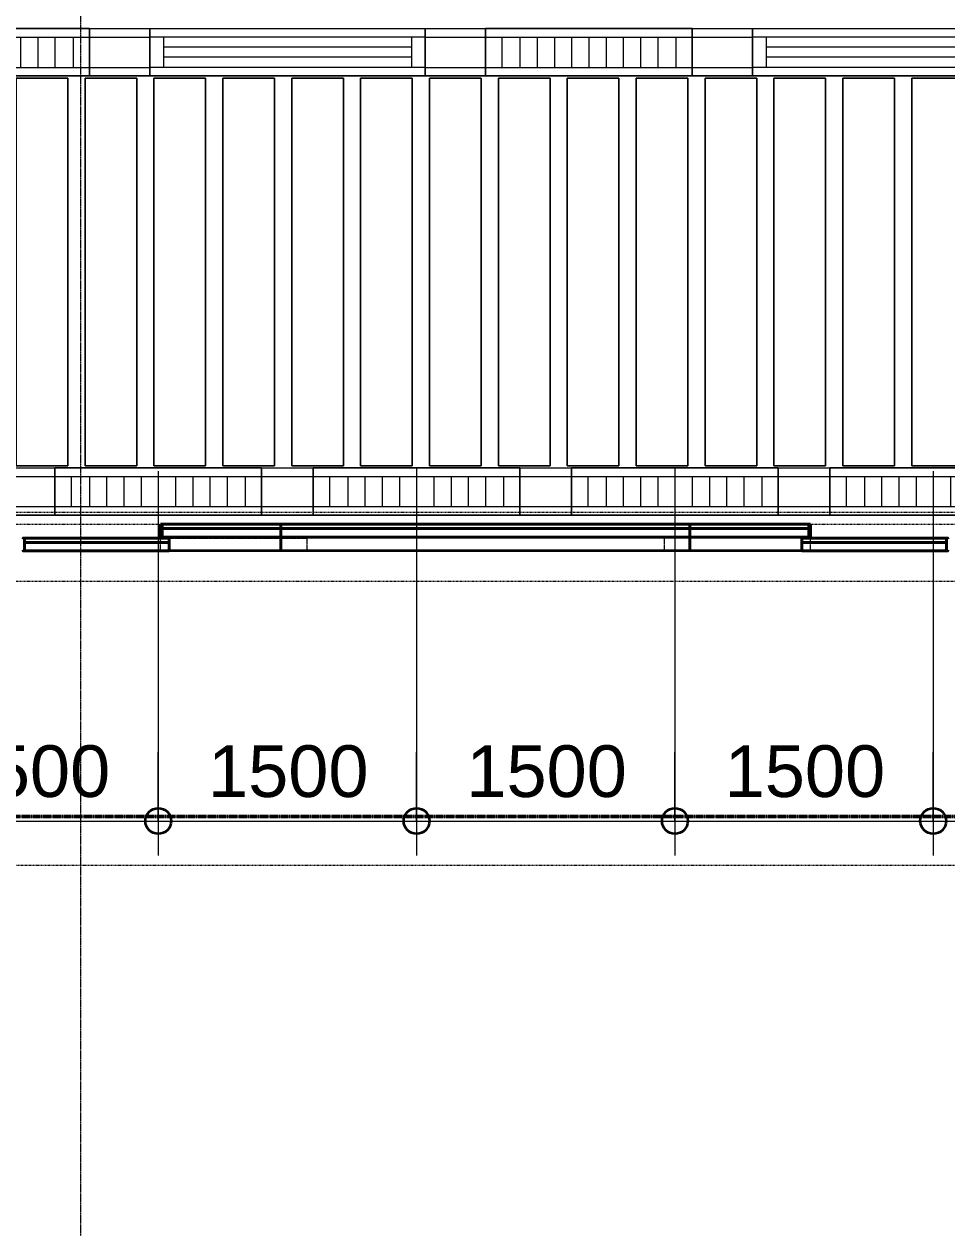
# Model space of a CAD drawing. Header units: millimetres. Extents: x -794326 to -715748, y -17796 to 22353.
# Drawn here: x -733612 to -728253, y -3986 to 3003 of the extents above; entities that cross this region are included whole.
import ezdxf

# ---------------------------------------------------------------- set-up
doc = ezdxf.new("R2010")
doc.units = ezdxf.units.MM
for name, pattern in [('DASH', [6.35, 3.175, -3.175]), ('DPA_Grid _ Level 100', [10, 5.5, -1.6, 1.3, -1.6]), ('DPA_Hidden 50', [3, 2, -1]), ('DPA_Hidden 500', [1.4, 0.8, -0.6])]:
    doc.linetypes.add(name, pattern=pattern)
for name, color, linetype, lineweight in [('A-ANNO-DIMS', 1, 'Continuous', 9), ('A-ANNO-DIMS-100', 1, 'Continuous', 9), ('A-DETL', 1, 'Continuous', 70), ('A-GENM', 1, 'Continuous', 9), ('A-GENM-HDLN', 2, 'DPA_Hidden 500', 9), ('A-GLAZ-CURT', 2, 'Continuous', 9), ('G-ANNO-SECL', 3, 'Continuous', 9), ('Q-SPCQ', 2, 'Continuous', 35), ('Q-SPCQ-HDLN', 2, 'DASH', 9), ('S-GRID', 251, 'Continuous', 9)]:
    doc.layers.add(name, color=color, linetype=linetype, lineweight=lineweight)
doc.styles.add('Arial_2', font='arial.ttf', dxfattribs={"height": 300})
doc.dimstyles.new('DPA-DIM-3_0_C-C', dxfattribs={"dimscale": 304.8, "dimtxt": 306.07782, "dimasz": 0.492126, "dimexe": 0.656168, "dimexo": 0.0625, "dimgap": 0.164042, "dimtad": 1, "dimdec": 0, "dimzin": 0, "dimdsep": 46, "dimtxsty": 'Arial_2', "dimblk1": 'DOTBLANK', "dimblk2": 'DOTBLANK', "dimsah": 1, "dimcen": 0.09, "dimdle": 0.656168, "dimadec": 8, "dimazin": 0, "dimtfac": 1, "dimtdec": 4, "dimtix": 1, "dimtmove": 0, "dimatfit": 3, "dimfxl": 1.312336, "dimfxlon": 1, "dimtvp": 1, "dimtolj": 1, "dimtzin": 0, "dimarcsym": 2})

# ---------------------------------------------------------------- blocks, each defined once
blk = doc.blocks.new('DPA_CP_Metal Ceiling Panel - Vertical Panel with Gap-11114031-4282-01 ENLARGED LOWER PLATFORM LEVEL - REFLECTED CEILING PLAN - SHEET 3')
at = {"layer": 'A-GLAZ-CURT'}
for p, q in [((-785007.4, 2689), (-785007.4, 439)), ((-784707.4, 2689), (-785007.4, 2689)), ((-784707.4, 2689), (-785007.4, 2689)), ((-785007.4, 2689), (-785007.4, 439)), ((-785007.4, 439), (-785007.4, 2689)), ((-785007.4, 2689), (-784707.4, 2689)), ((-784707.4, 2689), (-784707.4, 439)), ((-784707.4, 439), (-784707.4, 2689)), ((-784707.4, 2689), (-784707.4, 439)), ((-784707.4, 439), (-785007.4, 439)), ((-785007.4, 439), (-784707.4, 439)), ((-784707.4, 439), (-785007.4, 439))]:
    blk.add_line(p, q, dxfattribs=at)
blk = doc.blocks.new('DPA_Speciality_PlatformScreenDoor - Length_135300-12767973-4282-01 ENLARGED LOWER PLATFORM LEVEL - REFLECTED CEILING PLAN - SHEET 3')
at = {"layer": 'A-GENM'}
for p, q in [((11712.5, -250), (11514.7, -250)), ((11514.7, -250), (11712.5, -250)), ((11607.5, -250), (11517.5, -250)), ((11517.5, -250), (11607.5, -250)), ((11617.5, -250), (11707.5, -250)), ((11707.5, -250), (11617.5, -250)), ((16087.5, -250), (16285.3, -250)), ((16285.3, -250), (16087.5, -250)), ((16182.5, -250), (16092.5, -250)), ((16092.5, -250), (16182.5, -250)), ((16192.5, -250), (16282.5, -250)), ((16282.5, -250), (16192.5, -250)), ((12265.3, -330), (12389.1, -330)), ((12275.9, -330), (12329, -330)), ((12325.4, -330), (12378.5, -330)), ((13865.3, -330), (13989.1, -330)), ((13875.9, -330), (13929, -330)), ((13925.4, -330), (13978.5, -330))]:
    blk.add_line(p, q, dxfattribs=at)
at = {"layer": 'A-GENM-HDLN'}
for p, q in [((12012.5, -175), (12012.5, -250)), ((12012.5, -175), (12862.5, -175)), ((12862.5, -250), (12862.5, -175)), ((14937.5, -250), (14937.5, -175)), ((15787.5, -175), (14937.5, -175)), ((15787.5, -175), (15787.5, -250)), ((12012.5, -250), (12862.5, -250)), ((15787.5, -250), (14937.5, -250))]:
    blk.add_line(p, q, dxfattribs=at)
at = {"layer": 'Q-SPCQ', "linetype": 'DASH', "lineweight": 9}
blk.add_line((3946, 1650), (73451.3, 1650), dxfattribs=at)
at = {"layer": 'Q-SPCQ'}
for p, q in [((12062.5, -175), (11222.5, -175)), ((11222.5, -175), (12062.5, -175)), ((11222.5, -175), (11222.5, -225)), ((11222.5, -175), (11222.5, -225)), ((11222.5, -245), (11222.5, -180)), ((11222.5, -180), (11222.5, -245)), ((11252.5, -175), (12032.5, -175)), ((12032.5, -175), (11252.5, -175)), ((12032.5, -175), (11252.5, -175)), ((11252.5, -175), (12032.5, -175)), ((12012.5, -175), (12712.5, -175)), ((12062.5, -225), (12062.5, -175)), ((12062.5, -175), (12062.5, -225)), ((12712.5, -175), (12712.5, -330)), ((12712.5, -175), (15087.5, -175)), ((12712.5, -330), (12712.5, -175)), ((12712.5, -200), (12712.5, -175.9)), ((12712.5, -175.9), (12712.5, -200)), ((12712.5, -305), (12712.5, -200)), ((12712.5, -200), (12712.5, -305)), ((15087.5, -175), (15087.5, -330)), ((15087.5, -175), (15787.5, -175)), ((15087.5, -330), (15087.5, -175)), ((15087.5, -200), (15087.5, -175.9)), ((15087.5, -175.9), (15087.5, -200)), ((15087.5, -305), (15087.5, -200)), ((15087.5, -200), (15087.5, -305)), ((15737.5, -175), (16577.5, -175)), ((16577.5, -175), (15737.5, -175)), ((15737.5, -175), (15737.5, -225)), ((15737.5, -225), (15737.5, -175)), ((16547.5, -175), (15767.5, -175)), ((15767.5, -175), (16547.5, -175)), ((15767.5, -175), (16547.5, -175)), ((16547.5, -175), (15767.5, -175)), ((16577.5, -225), (16577.5, -175)), ((16577.5, -225), (16577.5, -175)), ((16577.5, -180), (16577.5, -245)), ((16577.5, -245), (16577.5, -180)), ((11222.5, -225), (12062.5, -225)), ((12062.5, -225), (11222.5, -225)), ((11222.5, -250), (11222.5, -225)), ((11222.5, -225), (11222.5, -250)), ((12062.5, -225), (11222.5, -225)), ((11222.5, -225), (11222.5, -250)), ((11222.5, -250), (11222.5, -225)), ((11222.5, -225), (12062.5, -225)), ((12062.5, -225), (11222.5, -225)), ((11222.5, -225), (12062.5, -225)), ((11222.5, -250), (12062.5, -250)), ((12062.5, -250), (11222.5, -250)), ((11222.5, -250), (12062.5, -250)), ((12062.5, -250), (11222.5, -250)), ((12032.5, -225), (11252.5, -225)), ((11252.5, -225), (12032.5, -225)), ((11252.5, -225), (12032.5, -225)), ((12032.5, -225), (11252.5, -225)), ((12012.5, -225), (11272.5, -225)), ((11272.5, -225), (12012.5, -225)), ((12012.5, -225), (11272.5, -225)), ((11272.5, -225), (12012.5, -225)), ((12012.5, -250), (11272.5, -250)), ((11272.5, -250), (12012.5, -250)), ((12012.5, -250), (11272.5, -250)), ((11272.5, -250), (12012.5, -250)), ((12012.5, -305), (12012.5, -250)), ((12012.5, -250), (12012.5, -330)), ((12022.5, -255), (12012.5, -255)), ((12012.5, -255), (12012.5, -330)), ((12012.5, -330), (12012.5, -255)), ((12012.5, -255), (12022.5, -255)), ((12022.5, -330), (12022.5, -255)), ((12022.5, -255), (12022.5, -330)), ((12712.5, -255), (12022.5, -255)), ((12022.5, -255), (12712.5, -255)), ((12022.5, -255), (12022.5, -305)), ((12022.5, -255), (12022.5, -305)), ((12062.5, -225), (12062.5, -250)), ((12062.5, -225), (12062.5, -250)), ((12062.5, -250), (12062.5, -225)), ((12062.5, -225), (12062.5, -250)), ((12072.5, -255), (12652.5, -255)), ((12652.5, -255), (12072.5, -255)), ((12662.5, -255), (12072.5, -255)), ((12072.5, -255), (12662.5, -255)), ((15087.5, -255), (12712.5, -255)), ((12712.5, -255), (15087.5, -255)), ((12712.5, -255), (12712.5, -305)), ((12712.5, -255), (12712.5, -305)), ((12712.5, -305), (12712.5, -255)), ((12712.5, -255), (12712.5, -305)), ((15037.5, -255), (12762.5, -255)), ((12762.5, -255), (15037.5, -255)), ((12772.5, -255), (15027.5, -255)), ((15027.5, -255), (12772.5, -255)), ((15087.5, -255), (15777.5, -255)), ((15777.5, -255), (15087.5, -255)), ((15087.5, -255), (15087.5, -305)), ((15087.5, -305), (15087.5, -255)), ((15087.5, -305), (15087.5, -255)), ((15087.5, -255), (15087.5, -305)), ((15137.5, -255), (15727.5, -255)), ((15727.5, -255), (15137.5, -255)), ((15727.5, -255), (15147.5, -255)), ((15147.5, -255), (15727.5, -255)), ((16577.5, -225), (15737.5, -225)), ((15737.5, -225), (16577.5, -225)), ((15737.5, -250), (15737.5, -225)), ((15737.5, -250), (15737.5, -225)), ((16577.5, -225), (15737.5, -225)), ((15737.5, -225), (15737.5, -250)), ((15737.5, -250), (15737.5, -225)), ((15737.5, -225), (16577.5, -225)), ((15737.5, -225), (16577.5, -225)), ((16577.5, -225), (15737.5, -225)), ((16577.5, -250), (15737.5, -250)), ((15737.5, -250), (16577.5, -250)), ((15737.5, -250), (16577.5, -250)), ((16577.5, -250), (15737.5, -250)), ((15767.5, -225), (16547.5, -225)), ((16547.5, -225), (15767.5, -225)), ((16547.5, -225), (15767.5, -225)), ((15767.5, -225), (16547.5, -225)), ((15777.5, -255), (15777.5, -330)), ((15787.5, -255), (15777.5, -255)), ((15777.5, -255), (15787.5, -255)), ((15777.5, -330), (15777.5, -255)), ((15777.5, -305), (15777.5, -255)), ((15777.5, -305), (15777.5, -255)), ((15787.5, -225), (16527.5, -225)), ((16527.5, -225), (15787.5, -225)), ((15787.5, -225), (16527.5, -225)), ((16527.5, -225), (15787.5, -225)), ((15787.5, -250), (16527.5, -250)), ((16527.5, -250), (15787.5, -250)), ((15787.5, -250), (16527.5, -250)), ((16527.5, -250), (15787.5, -250)), ((15787.5, -330), (15787.5, -250)), ((15787.5, -250), (15787.5, -305)), ((15787.5, -330), (15787.5, -255)), ((15787.5, -255), (15787.5, -330)), ((16577.5, -225), (16577.5, -250)), ((16577.5, -250), (16577.5, -225)), ((16577.5, -250), (16577.5, -225)), ((16577.5, -225), (16577.5, -250)), ((12012.5, -329.1), (12012.5, -305)), ((12012.5, -330), (12712.5, -330)), ((12012.5, -330), (12022.5, -330)), ((12022.5, -330), (12012.5, -330)), ((12712.5, -305), (12022.5, -305)), ((12022.5, -305), (12702.5, -305)), ((12022.5, -305), (12022.5, -330)), ((12022.5, -305), (12022.5, -330)), ((12022.5, -305), (12702.5, -305)), ((12702.5, -305), (12022.5, -305)), ((12022.5, -330), (12022.5, -305)), ((12022.5, -305), (12022.5, -330)), ((12712.5, -305), (12022.5, -305)), ((12022.5, -305), (12712.5, -305)), ((12702.5, -330), (12022.5, -330)), ((12022.5, -330), (12712.5, -330)), ((12022.5, -330), (12702.5, -330)), ((12702.5, -330), (12022.5, -330)), ((12652.5, -305), (12072.5, -305)), ((12072.5, -305), (12652.5, -305)), ((12652.5, -305), (12072.5, -305)), ((12072.5, -305), (12652.5, -305)), ((12662.5, -305), (12072.5, -305)), ((12072.5, -305), (12662.5, -305)), ((12072.5, -305), (12652.5, -305)), ((12652.5, -305), (12072.5, -305)), ((12652.5, -330), (12072.5, -330)), ((12072.5, -330), (12652.5, -330)), ((12652.5, -330), (12072.5, -330)), ((12072.5, -330), (12652.5, -330)), ((12702.5, -305), (12712.5, -305)), ((12712.5, -330), (12702.5, -330)), ((12712.5, -329.1), (12712.5, -305)), ((15087.5, -305), (12712.5, -305)), ((12712.5, -305), (12722.5, -305)), ((12712.5, -330), (12712.5, -305)), ((12712.5, -305), (12712.5, -330)), ((15087.5, -305), (12712.5, -305)), ((12712.5, -305), (15087.5, -305)), ((12712.5, -305), (12712.5, -329.1)), ((12712.5, -330), (12712.5, -305)), ((12712.5, -305), (12712.5, -330)), ((12712.5, -330), (15087.5, -330)), ((12722.5, -330), (12712.5, -330)), ((12712.5, -330), (15087.5, -330)), ((12722.5, -305), (15077.5, -305)), ((12722.5, -305), (15077.5, -305)), ((15077.5, -305), (12722.5, -305)), ((15077.5, -330), (12722.5, -330)), ((12722.5, -330), (15077.5, -330)), ((15077.5, -330), (12722.5, -330)), ((15037.5, -305), (12762.5, -305)), ((12762.5, -305), (15037.5, -305)), ((15027.5, -305), (12772.5, -305)), ((12772.5, -305), (15027.5, -305)), ((15027.5, -305), (12772.5, -305)), ((12772.5, -305), (15027.5, -305)), ((12772.5, -305), (15027.5, -305)), ((15027.5, -305), (12772.5, -305)), ((15027.5, -330), (12772.5, -330)), ((12772.5, -330), (15027.5, -330)), ((15027.5, -330), (12772.5, -330)), ((12772.5, -330), (15027.5, -330)), ((15077.5, -305), (15087.5, -305)), ((15087.5, -330), (15077.5, -330)), ((15087.5, -329.1), (15087.5, -305)), ((15087.5, -305), (15097.5, -305)), ((15777.5, -305), (15087.5, -305)), ((15087.5, -305), (15087.5, -330)), ((15087.5, -330), (15087.5, -305)), ((15087.5, -305), (15777.5, -305)), ((15777.5, -305), (15087.5, -305)), ((15087.5, -305), (15087.5, -329.1)), ((15087.5, -330), (15087.5, -305)), ((15087.5, -305), (15087.5, -330)), ((15087.5, -330), (15787.5, -330)), ((15087.5, -330), (15777.5, -330)), ((15097.5, -330), (15087.5, -330)), ((15097.5, -305), (15777.5, -305)), ((15777.5, -305), (15097.5, -305)), ((15097.5, -305), (15777.5, -305)), ((15777.5, -330), (15097.5, -330)), ((15777.5, -330), (15097.5, -330)), ((15097.5, -330), (15777.5, -330)), ((15137.5, -305), (15727.5, -305)), ((15727.5, -305), (15137.5, -305)), ((15147.5, -305), (15727.5, -305)), ((15727.5, -305), (15147.5, -305)), ((15147.5, -305), (15727.5, -305)), ((15727.5, -305), (15147.5, -305)), ((15727.5, -305), (15147.5, -305)), ((15147.5, -305), (15727.5, -305)), ((15147.5, -330), (15727.5, -330)), ((15727.5, -330), (15147.5, -330)), ((15147.5, -330), (15727.5, -330)), ((15727.5, -330), (15147.5, -330)), ((15777.5, -330), (15777.5, -305)), ((15777.5, -330), (15777.5, -305)), ((15777.5, -305), (15777.5, -330)), ((15777.5, -330), (15777.5, -305)), ((15777.5, -330), (15787.5, -330)), ((15787.5, -330), (15777.5, -330)), ((15787.5, -305), (15787.5, -329.1))]:
    blk.add_line(p, q, dxfattribs=at)
for centre, start, end in [((11217.5, -180), 0, 180), ((11217.5, -180), 0, 45), ((16582.5, -180), 0, 180), ((16582.5, -180), 135, 180), ((11217.5, -245), 180, 360), ((11217.5, -245), 330, 360), ((16582.5, -245), 180, 210), ((16582.5, -245), 180, 0)]:
    blk.add_arc(centre, 5, start, end, dxfattribs=at)
at = {"layer": 'Q-SPCQ-HDLN'}
for p, q in [((73451.3, 0), (3946, 0)), ((73451.3, -330), (3946, -330)), ((73451.3, -400), (3946, -400))]:
    blk.add_line(p, q, dxfattribs=at)
blk = doc.blocks.new('DPA_CP_Metal Ceiling Luminaire2 - Linear Luminaire-12404975-4282-01 ENLARGED LOWER PLATFORM LEVEL - REFLECTED CEILING PLAN - SHEET 3')
at = {"layer": 'A-GLAZ-CURT'}
for p, q in [((-786932.4, 2701.5), (-786932.4, 2976.5)), ((-786932.4, 2976.5), (-785732.4, 2976.5)), ((-786932.4, 2976.5), (-786932.4, 2701.5)), ((-785732.4, 2976.5), (-786932.4, 2976.5)), ((-786932.4, 2976.5), (-785732.4, 2976.5)), ((-786932.4, 2939), (-786932.4, 2701.5)), ((-785732.4, 2976.5), (-785732.4, 2701.5)), ((-785732.4, 2701.5), (-785732.4, 2976.5)), ((-785732.4, 2939), (-785732.4, 2701.5)), ((-786932.4, 2926.5), (-785732.4, 2926.5)), ((-786932.4, 2751.5), (-785732.4, 2751.5)), ((-785732.4, 2701.5), (-786932.4, 2701.5)), ((-785732.4, 2701.5), (-786932.4, 2701.5)), ((-786932.4, 2701.5), (-785732.4, 2701.5))]:
    blk.add_line(p, q, dxfattribs=at)
at = {"layer": 'A-GLAZ-CURT', "linetype": 'DPA_Hidden 50'}
for p, q in [((-786837.4, 2926.5), (-786837.4, 2751.5)), ((-786732.4, 2926.5), (-786732.4, 2751.5)), ((-786632.4, 2926.5), (-786632.4, 2751.5)), ((-786532.4, 2926.5), (-786532.4, 2751.5)), ((-786432.4, 2926.5), (-786432.4, 2751.5)), ((-786332.4, 2926.5), (-786332.4, 2751.5)), ((-786232.4, 2926.5), (-786232.4, 2751.5)), ((-786132.4, 2926.5), (-786132.4, 2751.5)), ((-786032.4, 2926.5), (-786032.4, 2751.5)), ((-785932.4, 2926.5), (-785932.4, 2751.5)), ((-785827.4, 2926.5), (-785827.4, 2751.5))]:
    blk.add_line(p, q, dxfattribs=at)
blk = doc.blocks.new('DPA_CP_Metal Ceiling Panel1 - Horizontal with Gap-13297912-4282-01 ENLARGED LOWER PLATFORM LEVEL - REFLECTED CEILING PLAN - SHEET 3')
at = {"layer": 'A-GLAZ-CURT'}
for p, q in [((-786232.4, 151.5), (-786232.4, 426.5)), ((-786232.4, 151.5), (-786232.4, 426.5)), ((-786232.4, 426.5), (-785932.4, 426.5)), ((-786232.4, 426.5), (-785932.4, 426.5)), ((-786232.4, 151.5), (-786232.4, 426.5)), ((-785932.4, 151.5), (-785932.4, 426.5)), ((-785932.4, 426.5), (-785932.4, 151.5)), ((-785932.4, 426.5), (-785932.4, 151.5)), ((-786232.4, 376.5), (-785932.4, 376.5)), ((-786232.4, 201.5), (-785932.4, 201.5)), ((-786232.4, 151.5), (-785932.4, 151.5)), ((-785932.4, 151.5), (-786232.4, 151.5)), ((-785932.4, 151.5), (-786232.4, 151.5))]:
    blk.add_line(p, q, dxfattribs=at)
blk = doc.blocks.new('DPA_CP_Metal Ceiling Air Supply1 - Linear Diffuser Air Supply-12404980-4282-01 ENLARGED LOWER PLATFORM LEVEL - REFLECTED CEILING PLAN - SHEET 3')
at = {"layer": 'A-GLAZ-CURT'}
for p, q in [((-788882.4, 2701.5), (-788882.4, 2976.5)), ((-788882.4, 2976.5), (-787282.4, 2976.5)), ((-788882.4, 2701.5), (-788882.4, 2976.5)), ((-788882.4, 2976.5), (-787282.4, 2976.5)), ((-788882.4, 2976.5), (-787282.4, 2976.5)), ((-788882.4, 2701.5), (-788882.4, 2976.5)), ((-787282.4, 2701.5), (-787282.4, 2976.5)), ((-787282.4, 2976.5), (-787282.4, 2701.5)), ((-787282.4, 2976.5), (-787282.4, 2701.5)), ((-787282.4, 2926.5), (-788882.4, 2926.5)), ((-788802.4, 2926.5), (-788802.4, 2751.5)), ((-787362.4, 2926.5), (-787362.4, 2751.5)), ((-787282.4, 2751.5), (-788882.4, 2751.5)), ((-788882.4, 2701.5), (-787282.4, 2701.5)), ((-787282.4, 2701.5), (-788882.4, 2701.5)), ((-787282.4, 2701.5), (-788882.4, 2701.5))]:
    blk.add_line(p, q, dxfattribs=at)
at = {"layer": 'A-GLAZ-CURT', "linetype": 'DPA_Hidden 50'}
for p, q in [((-787362.4, 2868.2), (-788802.4, 2868.2)), ((-787362.4, 2809.9), (-788802.4, 2809.9))]:
    blk.add_line(p, q, dxfattribs=at)
blk = doc.blocks.new('DPA_CP_Metal Ceiling Panel1 - Horizontal with Gap-16028279-4282-01 ENLARGED LOWER PLATFORM LEVEL - REFLECTED CEILING PLAN - SHEET 3')
at = {"layer": 'A-GLAZ-CURT'}
for p, q in [((-787282.4, 2701.5), (-787282.4, 2976.5)), ((-787282.4, 2701.5), (-787282.4, 2976.5)), ((-787282.4, 2976.5), (-786932.4, 2976.5)), ((-787282.4, 2976.5), (-786932.4, 2976.5)), ((-787282.4, 2701.5), (-787282.4, 2976.5)), ((-786932.4, 2701.5), (-786932.4, 2976.5)), ((-786932.4, 2976.5), (-786932.4, 2701.5)), ((-786932.4, 2976.5), (-786932.4, 2701.5)), ((-787282.4, 2926.5), (-786932.4, 2926.5)), ((-787282.4, 2751.5), (-786932.4, 2751.5)), ((-787282.4, 2701.5), (-786932.4, 2701.5)), ((-786932.4, 2701.5), (-787282.4, 2701.5)), ((-786932.4, 2701.5), (-787282.4, 2701.5))]:
    blk.add_line(p, q, dxfattribs=at)
blk = doc.blocks.new('DIMBLOCK103-4282-01 ENLARGED LOWER PLATFORM LEVEL - REFLECTED CEILING PLAN - SHEET 3')
at = {"layer": 'A-ANNO-DIMS-100'}
for p, q in [((-734332.4, -1223.5), (-734332.4, -1823.5)), ((-734332.4, -1623.5), (-734332.4, -1223.5)), ((-732832.4, -1223.5), (-732832.4, -1823.5)), ((-732832.4, -1623.5), (-732832.4, -1223.5)), ((-734332.4, -1623.5), (-732832.4, -1623.5))]:
    blk.add_line(p, q, dxfattribs=at)
at = {"layer": 'A-ANNO-DIMS-100', "lineweight": 35}
for centre in [(-734332.4, -1623.5), (-732832.4, -1623.5)]:
    blk.add_circle(centre, 75, dxfattribs=at)
at = {"layer": 'A-ANNO-DIMS-100', "color": 0, "insert": (-734043.8, -1184.1), "char_height": 300, "width": 1107.531, "attachment_point": 1, "line_spacing_factor": 0.941778, "style": 'Arial_2'}
blk.add_mtext('1500', dxfattribs=at)
blk = doc.blocks.new('_DotBlank')
at = {"color": 0, "linetype": 'ByBlock', "lineweight": -2}
blk.add_line((-0.5, 0), (-1, 0), dxfattribs=at)
blk.add_circle((0, 0), 0.5, dxfattribs=at)
blk = doc.blocks.new('DIMBLOCK104-4282-01 ENLARGED LOWER PLATFORM LEVEL - REFLECTED CEILING PLAN - SHEET 3')
at = {"layer": 'A-ANNO-DIMS-100'}
for p, q in [((-732832.4, -1223.5), (-732832.4, -1823.5)), ((-732832.4, -1623.5), (-732832.4, -1223.5)), ((-731332.4, -1223.5), (-731332.4, -1823.5)), ((-731332.4, -1623.5), (-731332.4, -1223.5)), ((-732832.4, -1623.5), (-731132.4, -1623.5))]:
    blk.add_line(p, q, dxfattribs=at)
at = {"layer": 'A-ANNO-DIMS-100', "lineweight": 35}
for centre in [(-732832.4, -1623.5), (-731332.4, -1623.5)]:
    blk.add_circle(centre, 75, dxfattribs=at)
at = {"layer": 'A-ANNO-DIMS-100', "color": 0, "insert": (-732543.8, -1184.1), "char_height": 300, "width": 1107.531, "attachment_point": 1, "line_spacing_factor": 0.941778, "style": 'Arial_2'}
blk.add_mtext('1500', dxfattribs=at)
blk = doc.blocks.new('DIMBLOCK105-4282-01 ENLARGED LOWER PLATFORM LEVEL - REFLECTED CEILING PLAN - SHEET 3')
at = {"layer": 'A-ANNO-DIMS-100'}
for p, q in [((-731332.4, -1223.5), (-731332.4, -1823.5)), ((-731332.4, -1623.5), (-731332.4, -1223.5)), ((-729832.4, -1223.5), (-729832.4, -1823.5)), ((-729832.4, -1623.5), (-729832.4, -1223.5)), ((-731532.4, -1623.5), (-729832.4, -1623.5))]:
    blk.add_line(p, q, dxfattribs=at)
at = {"layer": 'A-ANNO-DIMS-100', "lineweight": 35}
for centre in [(-731332.4, -1623.5), (-729832.4, -1623.5)]:
    blk.add_circle(centre, 75, dxfattribs=at)
at = {"layer": 'A-ANNO-DIMS-100', "color": 0, "insert": (-731043.8, -1184.1), "char_height": 300, "width": 1107.531, "attachment_point": 1, "line_spacing_factor": 0.941778, "style": 'Arial_2'}
blk.add_mtext('1500', dxfattribs=at)
blk = doc.blocks.new('DIMBLOCK106-4282-01 ENLARGED LOWER PLATFORM LEVEL - REFLECTED CEILING PLAN - SHEET 3')
at = {"layer": 'A-ANNO-DIMS-100'}
for p, q in [((-729832.4, -1223.5), (-729832.4, -1823.5)), ((-729832.4, -1623.5), (-729832.4, -1223.5)), ((-728332.4, -1223.5), (-728332.4, -1823.5)), ((-728332.4, -1623.5), (-728332.4, -1223.5)), ((-729832.4, -1623.5), (-728332.4, -1623.5))]:
    blk.add_line(p, q, dxfattribs=at)
at = {"layer": 'A-ANNO-DIMS-100', "lineweight": 35}
for centre in [(-729832.4, -1623.5), (-728332.4, -1623.5)]:
    blk.add_circle(centre, 75, dxfattribs=at)
at = {"layer": 'A-ANNO-DIMS-100', "color": 0, "insert": (-729543.8, -1184.1), "char_height": 300, "width": 1107.531, "attachment_point": 1, "line_spacing_factor": 0.941778, "style": 'Arial_2'}
blk.add_mtext('1500', dxfattribs=at)
blk = doc.blocks.new('DIMBLOCK107-4282-01 ENLARGED LOWER PLATFORM LEVEL - REFLECTED CEILING PLAN - SHEET 3')
at = {"layer": 'A-ANNO-DIMS-100'}
for p, q in [((-728332.4, -1223.5), (-728332.4, -1823.5)), ((-728332.4, -1623.5), (-728332.4, -1223.5)), ((-726832.4, -1223.5), (-726832.4, -1823.5)), ((-726832.4, -1623.5), (-726832.4, -1223.5)), ((-728332.4, -1623.5), (-726632.4, -1623.5))]:
    blk.add_line(p, q, dxfattribs=at)
at = {"layer": 'A-ANNO-DIMS-100', "lineweight": 35}
for centre in [(-728332.4, -1623.5), (-726832.4, -1623.5)]:
    blk.add_circle(centre, 75, dxfattribs=at)
at = {"layer": 'A-ANNO-DIMS-100', "color": 0, "insert": (-728043.8, -1184.1), "char_height": 300, "width": 1107.531, "attachment_point": 1, "line_spacing_factor": 0.941778, "style": 'Arial_2'}
blk.add_mtext('1500', dxfattribs=at)

msp = doc.modelspace()

# ---------------------------------------------------------------- linework, layer by layer
at = {"layer": 'A-DETL', "color": 55, "linetype": 'DPA_Hidden 50', "lineweight": 9}
for p, q in [((-731332.4, 428), (-731332.4, -1392)), ((-731332.4, 428), (-731332.4, -1392)), ((-729832.4, 428), (-729832.4, -1392)), ((-732832.4, 408), (-732832.4, -1392)), ((-728332.4, 408), (-728332.4, -1392))]:
    msp.add_line(p, q, dxfattribs=at)
at = {"layer": 'G-ANNO-SECL', "linetype": 'DPA_Grid _ Level 100', "lineweight": 50}
msp.add_line((-792462.3, -1598.3), (-718681.7, -1598.3), dxfattribs=at)
at = {"layer": 'S-GRID', "linetype": 'DPA_Grid _ Level 100'}
msp.add_line((-733282.4, -17795.6), (-733282.4, 20540.3), dxfattribs=at)

# ---------------------------------------------------------------- block references
at = {"layer": 'A-GLAZ-CURT'}
for name, p in [('DPA_CP_Metal Ceiling Luminaire2 - Linear Luminaire-12404975-4282-01 ENLARGED LOWER PLATFORM LEVEL - REFLECTED CEILING PLAN - SHEET 3', (52500, 0)), ('DPA_CP_Metal Ceiling Luminaire2 - Linear Luminaire-12404975-4282-01 ENLARGED LOWER PLATFORM LEVEL - REFLECTED CEILING PLAN - SHEET 3', (52500, 0)), ('DPA_CP_Metal Ceiling Luminaire2 - Linear Luminaire-12404975-4282-01 ENLARGED LOWER PLATFORM LEVEL - REFLECTED CEILING PLAN - SHEET 3', (52500, 0)), ('DPA_CP_Metal Ceiling Panel1 - Horizontal with Gap-16028279-4282-01 ENLARGED LOWER PLATFORM LEVEL - REFLECTED CEILING PLAN - SHEET 3', (54050, 0)), ('DPA_CP_Metal Ceiling Panel1 - Horizontal with Gap-16028279-4282-01 ENLARGED LOWER PLATFORM LEVEL - REFLECTED CEILING PLAN - SHEET 3', (54050, 0)), ('DPA_CP_Metal Ceiling Panel1 - Horizontal with Gap-16028279-4282-01 ENLARGED LOWER PLATFORM LEVEL - REFLECTED CEILING PLAN - SHEET 3', (54050, 0)), ('DPA_CP_Metal Ceiling Air Supply1 - Linear Diffuser Air Supply-12404980-4282-01 ENLARGED LOWER PLATFORM LEVEL - REFLECTED CEILING PLAN - SHEET 3', (56000, 0)), ('DPA_CP_Metal Ceiling Air Supply1 - Linear Diffuser Air Supply-12404980-4282-01 ENLARGED LOWER PLATFORM LEVEL - REFLECTED CEILING PLAN - SHEET 3', (56000, 0)), ('DPA_CP_Metal Ceiling Air Supply1 - Linear Diffuser Air Supply-12404980-4282-01 ENLARGED LOWER PLATFORM LEVEL - REFLECTED CEILING PLAN - SHEET 3', (56000, 0)), ('DPA_CP_Metal Ceiling Panel1 - Horizontal with Gap-16028279-4282-01 ENLARGED LOWER PLATFORM LEVEL - REFLECTED CEILING PLAN - SHEET 3', (56000, 0)), ('DPA_CP_Metal Ceiling Panel1 - Horizontal with Gap-16028279-4282-01 ENLARGED LOWER PLATFORM LEVEL - REFLECTED CEILING PLAN - SHEET 3', (56000, 0)), ('DPA_CP_Metal Ceiling Panel1 - Horizontal with Gap-16028279-4282-01 ENLARGED LOWER PLATFORM LEVEL - REFLECTED CEILING PLAN - SHEET 3', (56000, 0)), ('DPA_CP_Metal Ceiling Luminaire2 - Linear Luminaire-12404975-4282-01 ENLARGED LOWER PLATFORM LEVEL - REFLECTED CEILING PLAN - SHEET 3', (56000, 0)), ('DPA_CP_Metal Ceiling Luminaire2 - Linear Luminaire-12404975-4282-01 ENLARGED LOWER PLATFORM LEVEL - REFLECTED CEILING PLAN - SHEET 3', (56000, 0)), ('DPA_CP_Metal Ceiling Luminaire2 - Linear Luminaire-12404975-4282-01 ENLARGED LOWER PLATFORM LEVEL - REFLECTED CEILING PLAN - SHEET 3', (56000, 0)), ('DPA_CP_Metal Ceiling Panel1 - Horizontal with Gap-16028279-4282-01 ENLARGED LOWER PLATFORM LEVEL - REFLECTED CEILING PLAN - SHEET 3', (57550, 0)), ('DPA_CP_Metal Ceiling Panel1 - Horizontal with Gap-16028279-4282-01 ENLARGED LOWER PLATFORM LEVEL - REFLECTED CEILING PLAN - SHEET 3', (57550, 0)), ('DPA_CP_Metal Ceiling Panel1 - Horizontal with Gap-16028279-4282-01 ENLARGED LOWER PLATFORM LEVEL - REFLECTED CEILING PLAN - SHEET 3', (57550, 0)), ('DPA_CP_Metal Ceiling Air Supply1 - Linear Diffuser Air Supply-12404980-4282-01 ENLARGED LOWER PLATFORM LEVEL - REFLECTED CEILING PLAN - SHEET 3', (59500, 0)), ('DPA_CP_Metal Ceiling Air Supply1 - Linear Diffuser Air Supply-12404980-4282-01 ENLARGED LOWER PLATFORM LEVEL - REFLECTED CEILING PLAN - SHEET 3', (59500, 0)), ('DPA_CP_Metal Ceiling Air Supply1 - Linear Diffuser Air Supply-12404980-4282-01 ENLARGED LOWER PLATFORM LEVEL - REFLECTED CEILING PLAN - SHEET 3', (59500, 0)), ('DPA_CP_Metal Ceiling Panel - Vertical Panel with Gap-11114031-4282-01 ENLARGED LOWER PLATFORM LEVEL - REFLECTED CEILING PLAN - SHEET 3', (51350, 0)), ('DPA_CP_Metal Ceiling Panel - Vertical Panel with Gap-11114031-4282-01 ENLARGED LOWER PLATFORM LEVEL - REFLECTED CEILING PLAN - SHEET 3', (51750, 0)), ('DPA_CP_Metal Ceiling Panel - Vertical Panel with Gap-11114031-4282-01 ENLARGED LOWER PLATFORM LEVEL - REFLECTED CEILING PLAN - SHEET 3', (52150, 0)), ('DPA_CP_Metal Ceiling Panel - Vertical Panel with Gap-11114031-4282-01 ENLARGED LOWER PLATFORM LEVEL - REFLECTED CEILING PLAN - SHEET 3', (52550, 0)), ('DPA_CP_Metal Ceiling Panel - Vertical Panel with Gap-11114031-4282-01 ENLARGED LOWER PLATFORM LEVEL - REFLECTED CEILING PLAN - SHEET 3', (52950, 0)), ('DPA_CP_Metal Ceiling Panel - Vertical Panel with Gap-11114031-4282-01 ENLARGED LOWER PLATFORM LEVEL - REFLECTED CEILING PLAN - SHEET 3', (53350, 0)), ('DPA_CP_Metal Ceiling Panel - Vertical Panel with Gap-11114031-4282-01 ENLARGED LOWER PLATFORM LEVEL - REFLECTED CEILING PLAN - SHEET 3', (53750, 0)), ('DPA_CP_Metal Ceiling Panel - Vertical Panel with Gap-11114031-4282-01 ENLARGED LOWER PLATFORM LEVEL - REFLECTED CEILING PLAN - SHEET 3', (54150, 0)), ('DPA_CP_Metal Ceiling Panel - Vertical Panel with Gap-11114031-4282-01 ENLARGED LOWER PLATFORM LEVEL - REFLECTED CEILING PLAN - SHEET 3', (54550, 0)), ('DPA_CP_Metal Ceiling Panel - Vertical Panel with Gap-11114031-4282-01 ENLARGED LOWER PLATFORM LEVEL - REFLECTED CEILING PLAN - SHEET 3', (54950, 0)), ('DPA_CP_Metal Ceiling Panel - Vertical Panel with Gap-11114031-4282-01 ENLARGED LOWER PLATFORM LEVEL - REFLECTED CEILING PLAN - SHEET 3', (55350, 0)), ('DPA_CP_Metal Ceiling Panel - Vertical Panel with Gap-11114031-4282-01 ENLARGED LOWER PLATFORM LEVEL - REFLECTED CEILING PLAN - SHEET 3', (55750, 0)), ('DPA_CP_Metal Ceiling Panel - Vertical Panel with Gap-11114031-4282-01 ENLARGED LOWER PLATFORM LEVEL - REFLECTED CEILING PLAN - SHEET 3', (56150, 0)), ('DPA_CP_Metal Ceiling Panel - Vertical Panel with Gap-11114031-4282-01 ENLARGED LOWER PLATFORM LEVEL - REFLECTED CEILING PLAN - SHEET 3', (56550, 0)), ('DPA_CP_Metal Ceiling Panel1 - Horizontal with Gap-13297912-4282-01 ENLARGED LOWER PLATFORM LEVEL - REFLECTED CEILING PLAN - SHEET 3', (52500, 0)), ('DPA_CP_Metal Ceiling Panel1 - Horizontal with Gap-13297912-4282-01 ENLARGED LOWER PLATFORM LEVEL - REFLECTED CEILING PLAN - SHEET 3', (52500, 0)), ('DPA_CP_Metal Ceiling Panel1 - Horizontal with Gap-13297912-4282-01 ENLARGED LOWER PLATFORM LEVEL - REFLECTED CEILING PLAN - SHEET 3', (52500, 0)), ('DPA_CP_Metal Ceiling Luminaire2 - Linear Luminaire-12404975-4282-01 ENLARGED LOWER PLATFORM LEVEL - REFLECTED CEILING PLAN - SHEET 3', (53500, -2550)), ('DPA_CP_Metal Ceiling Luminaire2 - Linear Luminaire-12404975-4282-01 ENLARGED LOWER PLATFORM LEVEL - REFLECTED CEILING PLAN - SHEET 3', (53500, -2550)), ('DPA_CP_Metal Ceiling Luminaire2 - Linear Luminaire-12404975-4282-01 ENLARGED LOWER PLATFORM LEVEL - REFLECTED CEILING PLAN - SHEET 3', (53500, -2550)), ('DPA_CP_Metal Ceiling Panel1 - Horizontal with Gap-13297912-4282-01 ENLARGED LOWER PLATFORM LEVEL - REFLECTED CEILING PLAN - SHEET 3', (54000, 0)), ('DPA_CP_Metal Ceiling Panel1 - Horizontal with Gap-13297912-4282-01 ENLARGED LOWER PLATFORM LEVEL - REFLECTED CEILING PLAN - SHEET 3', (54000, 0)), ('DPA_CP_Metal Ceiling Panel1 - Horizontal with Gap-13297912-4282-01 ENLARGED LOWER PLATFORM LEVEL - REFLECTED CEILING PLAN - SHEET 3', (54000, 0)), ('DPA_CP_Metal Ceiling Luminaire2 - Linear Luminaire-12404975-4282-01 ENLARGED LOWER PLATFORM LEVEL - REFLECTED CEILING PLAN - SHEET 3', (55000, -2550)), ('DPA_CP_Metal Ceiling Luminaire2 - Linear Luminaire-12404975-4282-01 ENLARGED LOWER PLATFORM LEVEL - REFLECTED CEILING PLAN - SHEET 3', (55000, -2550)), ('DPA_CP_Metal Ceiling Luminaire2 - Linear Luminaire-12404975-4282-01 ENLARGED LOWER PLATFORM LEVEL - REFLECTED CEILING PLAN - SHEET 3', (55000, -2550)), ('DPA_CP_Metal Ceiling Panel1 - Horizontal with Gap-13297912-4282-01 ENLARGED LOWER PLATFORM LEVEL - REFLECTED CEILING PLAN - SHEET 3', (55500, 0)), ('DPA_CP_Metal Ceiling Panel1 - Horizontal with Gap-13297912-4282-01 ENLARGED LOWER PLATFORM LEVEL - REFLECTED CEILING PLAN - SHEET 3', (55500, 0)), ('DPA_CP_Metal Ceiling Panel1 - Horizontal with Gap-13297912-4282-01 ENLARGED LOWER PLATFORM LEVEL - REFLECTED CEILING PLAN - SHEET 3', (55500, 0)), ('DPA_CP_Metal Ceiling Luminaire2 - Linear Luminaire-12404975-4282-01 ENLARGED LOWER PLATFORM LEVEL - REFLECTED CEILING PLAN - SHEET 3', (56500, -2550)), ('DPA_CP_Metal Ceiling Luminaire2 - Linear Luminaire-12404975-4282-01 ENLARGED LOWER PLATFORM LEVEL - REFLECTED CEILING PLAN - SHEET 3', (56500, -2550)), ('DPA_CP_Metal Ceiling Luminaire2 - Linear Luminaire-12404975-4282-01 ENLARGED LOWER PLATFORM LEVEL - REFLECTED CEILING PLAN - SHEET 3', (56500, -2550)), ('DPA_CP_Metal Ceiling Panel1 - Horizontal with Gap-13297912-4282-01 ENLARGED LOWER PLATFORM LEVEL - REFLECTED CEILING PLAN - SHEET 3', (57000, 0)), ('DPA_CP_Metal Ceiling Panel1 - Horizontal with Gap-13297912-4282-01 ENLARGED LOWER PLATFORM LEVEL - REFLECTED CEILING PLAN - SHEET 3', (57000, 0)), ('DPA_CP_Metal Ceiling Panel1 - Horizontal with Gap-13297912-4282-01 ENLARGED LOWER PLATFORM LEVEL - REFLECTED CEILING PLAN - SHEET 3', (57000, 0)), ('DPA_CP_Metal Ceiling Luminaire2 - Linear Luminaire-12404975-4282-01 ENLARGED LOWER PLATFORM LEVEL - REFLECTED CEILING PLAN - SHEET 3', (58000, -2550)), ('DPA_CP_Metal Ceiling Luminaire2 - Linear Luminaire-12404975-4282-01 ENLARGED LOWER PLATFORM LEVEL - REFLECTED CEILING PLAN - SHEET 3', (58000, -2550)), ('DPA_CP_Metal Ceiling Luminaire2 - Linear Luminaire-12404975-4282-01 ENLARGED LOWER PLATFORM LEVEL - REFLECTED CEILING PLAN - SHEET 3', (58000, -2550))]:
    msp.add_blockref(name, p, dxfattribs=at)
at = {"layer": 'Q-SPCQ', "rotation": 180}
msp.add_blockref('DPA_Speciality_PlatformScreenDoor - Length_135300-12767973-4282-01 ENLARGED LOWER PLATFORM LEVEL - REFLECTED CEILING PLAN - SHEET 3', (-717032.4, -231), dxfattribs=at)

# ---------------------------------------------------------------- dimensions: what is measured, and where the dimension line sits
at = {"layer": 'A-ANNO-DIMS'}
for base, p1, p2, picture, middle in [((-732832.4, -1623.5), (-734332.4, -1223.5), (-732832.4, -1223.5), 'DIMBLOCK103-4282-01 ENLARGED LOWER PLATFORM LEVEL - REFLECTED CEILING PLAN - SHEET 3', (-733582.4, -1420.4)), ((-731332.4, -1623.5), (-732832.4, -1223.5), (-731332.4, -1223.5), 'DIMBLOCK104-4282-01 ENLARGED LOWER PLATFORM LEVEL - REFLECTED CEILING PLAN - SHEET 3', (-732082.4, -1420.4)), ((-729832.4, -1623.5), (-731332.4, -1223.5), (-729832.4, -1223.5), 'DIMBLOCK105-4282-01 ENLARGED LOWER PLATFORM LEVEL - REFLECTED CEILING PLAN - SHEET 3', (-730582.4, -1420.4)), ((-728332.4, -1623.5), (-729832.4, -1223.5), (-728332.4, -1223.5), 'DIMBLOCK106-4282-01 ENLARGED LOWER PLATFORM LEVEL - REFLECTED CEILING PLAN - SHEET 3', (-729082.4, -1420.4)), ((-726832.4, -1623.5), (-728332.4, -1223.5), (-726832.4, -1223.5), 'DIMBLOCK107-4282-01 ENLARGED LOWER PLATFORM LEVEL - REFLECTED CEILING PLAN - SHEET 3', (-727582.4, -1420.4))]:
    dim = msp.add_linear_dim(base=base, p1=p1, p2=p2, dimstyle='DPA-DIM-3_0_C-C', override={"dimpost": '<>', "dimfxl": 1500}, dxfattribs=at)
    dim.commit()
    dim.dimension.update_dxf_attribs({"geometry": picture, "text_midpoint": middle})

doc.saveas('drawing.dxf')
